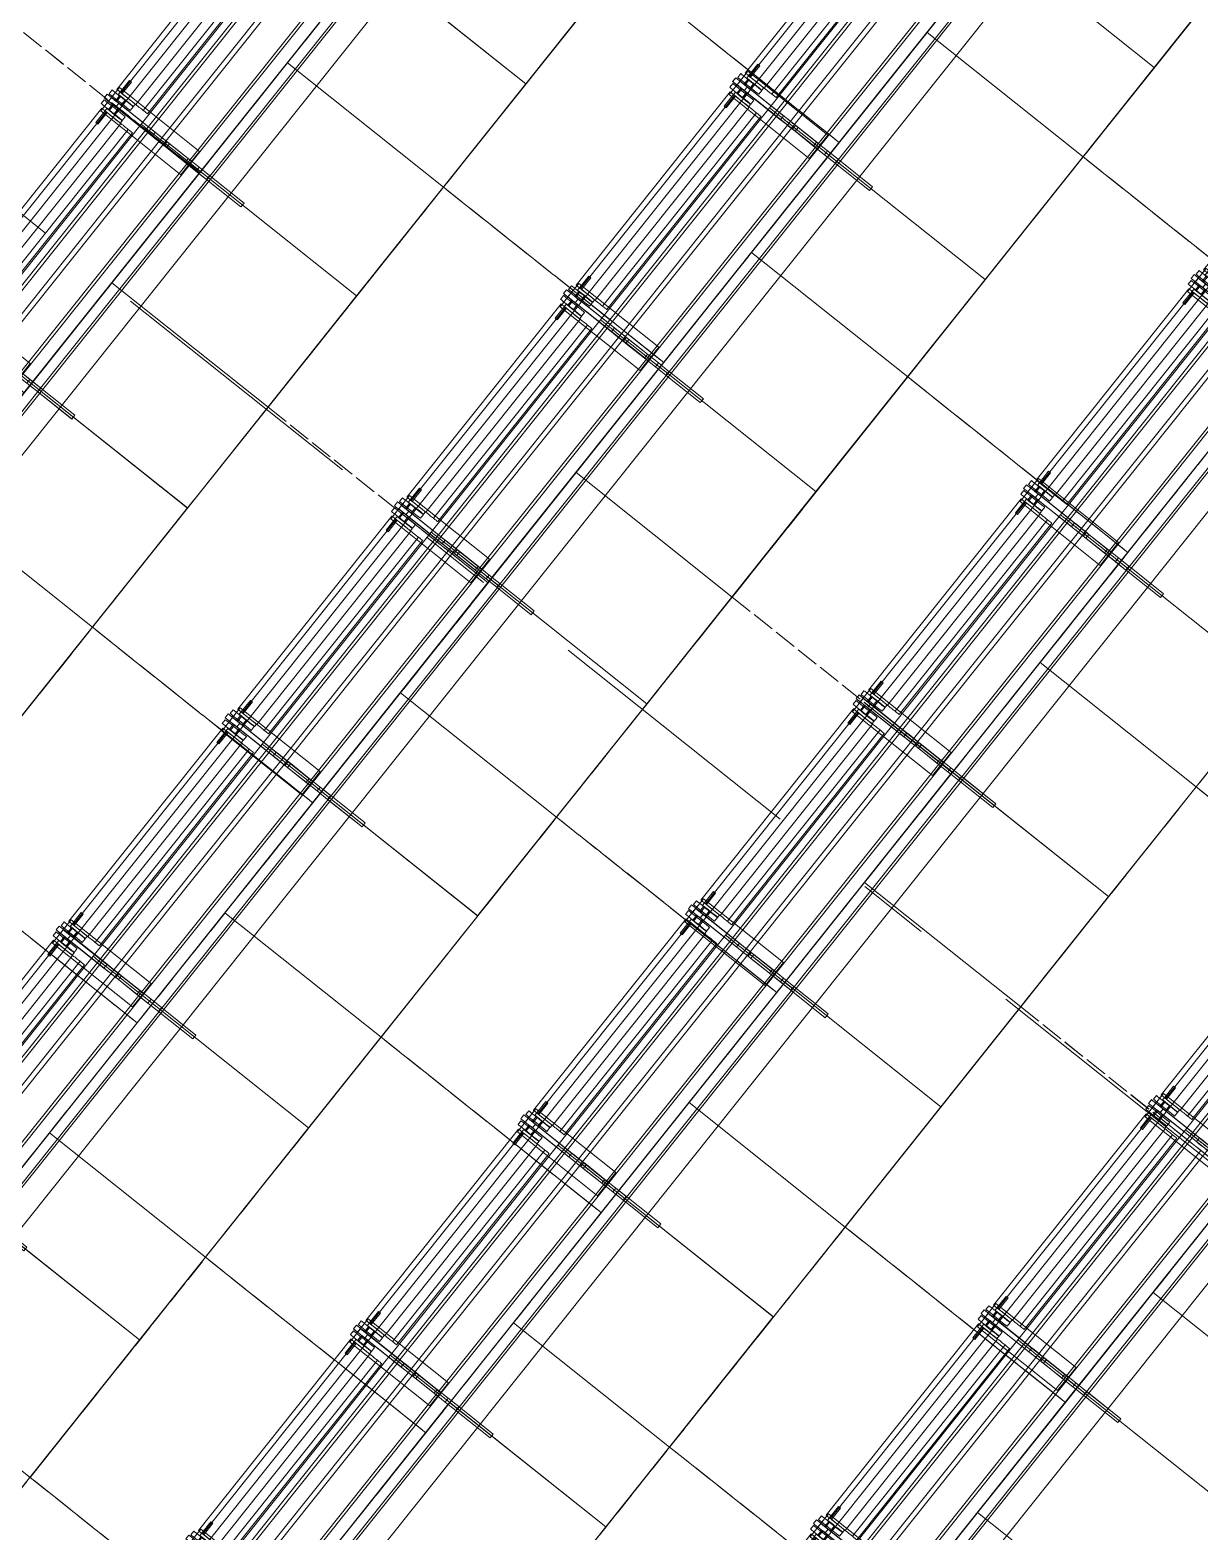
# Model space of a CAD drawing. Header units: millimetres. Extents: x -50172 to 90294, y -80883 to 25069.
# Drawn here: x -11511 to -9226, y -59074 to -56139 of the extents above; entities that cross this region are included whole.
import ezdxf
from ezdxf.enums import TextEntityAlignment as Align

# ---------------------------------------------------------------- set-up
doc = ezdxf.new("R2010")
doc.units = ezdxf.units.MM
doc.header["$MEASUREMENT"] = 0
doc.linetypes.add('Double Dashed', pattern=[1093.611073, 529.166651, -211.666656, 141.111112, -211.666656])
doc.linetypes.add('Hidden Line', pattern=[55, 45, -10])
for name, color, linetype in [('A-25-M_Wall_Ext', 7, 'Continuous'), ('New_A-05-M_Gross_Int_Plant', 7, 'Continuous'), ('New_A-15-MG_Structural_Grid_Phase_2', 7, 'Continuous'), ('New_A-20-M_Floor_Slab', 7, 'Continuous'), ('New_A-35-M_FFE_Fixed', 7, 'Continuous')]:
    doc.layers.add(name, color=color, linetype=linetype)
for name, color, linetype, lineweight in [('A-25-M_Wall_Ext_Pen_No__1', 7, 'Continuous', 13), ('New_A-20-M_Floor_Slab_Pen_No__89', 8, 'Continuous', 20), ('New_A-35-M_FFE_Fixed_Pen_No__1', 7, 'Continuous', 13), ('New_A-35-M_FFE_Fixed_Pen_No__101', 252, 'Continuous', 15), ('New_A-95-P_Drawing_Pen_No__1', 7, 'Continuous', 13), ('New_ArchiCAD Zone Stamps_Pen_No__6', 7, 'Continuous', 35)]:
    doc.layers.add(name, color=color, linetype=linetype, lineweight=lineweight)
for name, color, linetype, lineweight, true_color in [('A-25-M_Wall_Ext_Pen_No__107', 7, 'Continuous', 15, 0xa6a6a6), ('New_A-05-M_Gross_Int_Plant_Pen_No__74', 7, 'Continuous', 20, 0x606060), ('New_A-15-MG_Structural_Grid_Phase_2_Pen_No__222', 7, 'Continuous', 13, 0x65af33)]:
    doc.layers.add(name, color=color, linetype=linetype, lineweight=lineweight, true_color=true_color)
doc.styles.add('GENERATED_STYLE_1', font='')
doc.styles.add('GENERATED_STYLE_3', font='')
doc.styles.add('GENERATED_STYLE_4', font='')
doc.styles.get('GENERATED_STYLE_1').set_extended_font_data('Arial', bold=True)
doc.styles.get('GENERATED_STYLE_3').set_extended_font_data('Arial')
doc.styles.get('GENERATED_STYLE_4').set_extended_font_data('Swis721 BT')
pattern_1 = [(60, (0, 0), (-43.30127, 25), []), (120, (0, 0), (43.30127, 25), [])]

# ---------------------------------------------------------------- blocks, each defined once
blk = doc.blocks.new('Slab_28_1', base_point=(-14626.4, -59273.1))
at = {"layer": 'New_A-20-M_Floor_Slab_Pen_No__89', "linetype": 'Continuous', "flags": 128}
blk.add_lwpolyline([(-14626.4, -59273.1), (-9373.2, -52682.9), (-8435.3, -53091.9), (-14018.7, -60096.2)], close=True, dxfattribs=at)
blk = doc.blocks.new('Slab_29_1', base_point=(-14048.4, -60056))
at = {"layer": 'New_A-20-M_Floor_Slab_Pen_No__89', "linetype": 'Continuous', "flags": 128}
blk.add_lwpolyline([(-14048.4, -60056), (-8481.1, -53071.9), (-7543.2, -53480.9), (-13440.7, -60879.1)], close=True, dxfattribs=at)
blk = doc.blocks.new('Slab_30_1', base_point=(-13470.4, -60838.9))
at = {"layer": 'New_A-20-M_Floor_Slab_Pen_No__89', "linetype": 'Continuous', "flags": 128}
blk.add_lwpolyline([(-13470.4, -60838.9), (-7589.1, -53460.9), (-6651.2, -53869.8), (-12862.6, -61662)], close=True, dxfattribs=at)
blk = doc.blocks.new('Slab_31_1', base_point=(-12892.3, -61621.8))
at = {"layer": 'New_A-20-M_Floor_Slab_Pen_No__89', "linetype": 'Continuous', "flags": 128}
blk.add_lwpolyline([(-12892.3, -61621.8), (-6697, -53849.9), (-5759.2, -54258.8), (-12284.6, -62444.9)], close=True, dxfattribs=at)
blk = doc.blocks.new('Slab_32_1', base_point=(-12314.3, -62404.7))
at = {"layer": 'New_A-20-M_Floor_Slab_Pen_No__89', "linetype": 'Continuous', "flags": 128}
blk.add_lwpolyline([(-12314.3, -62404.7), (-5805, -54238.8), (-4867.1, -54647.8), (-11706.5, -63227.8)], close=True, dxfattribs=at)
blk = doc.blocks.new('VENTS__5_1', base_point=(-30958.5, -71277.4))
at = {"layer": 'New_A-05-M_Gross_Int_Plant_Pen_No__74', "linetype": 'Continuous'}
blk.add_arc((-26782.7, -43787.3), 28124.1, 246.43121, 336.44961, dxfattribs=at)
at = {"layer": 'New_ArchiCAD Zone Stamps_Pen_No__6'}
for tag, height, style, p in [('ROOM_NAME', 250, 'GENERATED_STYLE_1', (-31302.6, -70145.2)), ('zoneNameLine2', 250, 'GENERATED_STYLE_1', (-31491, -70577.3)), ('measuredAreaCode', 200, 'GENERATED_STYLE_3', (-31679.5, -70998)), ('DUMMY_649', 200, 'GENERATED_STYLE_3', (-31372.1, -71132.1)), ('DUMMY_650', 200, 'GENERATED_STYLE_3', (-30882.7, -71345.4)), ('DUMMY_651', 133.3, 'GENERATED_STYLE_3', (-30603.4, -71452))]:
    blk.add_attdef(tag, text='', height=height, rotation=336.4404, dxfattribs=dict(at, style=style)).set_placement(p, align=Align.TOP_LEFT)
blk = doc.blocks.new('Wall_351_1', base_point=(-38294.6, -69816.9))
at = {"layer": 'A-25-M_Wall_Ext_Pen_No__107', "linetype": 'Continuous', "lineweight": 0, "true_color": 0x535353}
for points in [[(-38161.1, -69523.8, 0.417286), (-920.9, -54882.6), (-922.8, -54881.8, -0.417285), (-38160.3, -69522)], [(-38224.1, -69662.2, 0.417299), (-781.4, -54943), (-783.3, -54942.2, -0.417299), (-38223.3, -69660.3)]]:
    blk.add_hatch(color=251, dxfattribs=at).paths.add_polyline_path(points)
at = {"layer": 'A-25-M_Wall_Ext_Pen_No__107', "linetype": 'Continuous'}
h = blk.add_hatch(dxfattribs=at)
h.set_pattern_fill('Plaster_0001', color=256, style=0, pattern_type=2)
h.set_pattern_definition([(201.458, (0, 0), (-63.3617, 161.19955), [0, -100]), (201.458, (-14.85, -98.89), (-63.3617, 161.19955), [0, -100])])
h.paths.add_polyline_path([(-38160.3, -69522, 0.417285), (-922.8, -54881.8), (-936.5, -54875.8, -0.417284), (-38154.1, -69508.4)])
h = blk.add_hatch(dxfattribs=at)
h.set_pattern_fill('Batt_Insulation_0001', color=256, style=0, pattern_type=2)
h.set_pattern_definition(pattern_1)
h.paths.add_polyline_path([(-38273, -69769.5, 0.41731), (-673.1, -54989.8), (-764.9, -54950.1, -0.417301), (-38231.6, -69678.5)])
h = blk.add_hatch(dxfattribs=at)
h.set_pattern_fill('Plywood_0001', color=256, style=0, pattern_type=2)
h.set_pattern_definition([(0, (0, 0), (0, 200), [])])
h.paths.add_polyline_path([(-38231.6, -69678.5, 0.417301), (-764.9, -54950.1), (-781.4, -54943, -0.417299), (-38224.1, -69662.2)])
h = blk.add_hatch(dxfattribs=at)
h.set_pattern_fill('Batt_Insulation_0001', color=256, style=0, pattern_type=2)
h.set_pattern_definition(pattern_1)
h.paths.add_polyline_path([(-38283.4, -69792.3, 0.417312), (-650.2, -54999.7), (-673.1, -54989.8, -0.41731), (-38273, -69769.5)])
blk.add_hatch(color=256, dxfattribs=at).paths.add_polyline_path([(-38294.6, -69816.9, 0.417314), (-625.4, -55010.5), (-650.2, -54999.7, -0.417312), (-38283.4, -69792.3)])
at = {"layer": 'A-25-M_Wall_Ext_Pen_No__1', "linetype": 'Continuous'}
for radius, start, end in [(28145.8, 246.16252, 336.76277), (28130.8, 246.16287, 336.76285), (28147.8, 246.16247, 336.76276), (28317.8, 246.15854, 336.76179), (28299.8, 246.15895, 336.76189), (28297.8, 246.159, 336.7619), (28417.8, 246.15624, 336.76122), (28469.8, 246.15506, 336.76093), (28442.8, 246.15567, 336.76108)]:
    blk.add_arc((-26785.3, -43777.2), radius, start, end, dxfattribs=at)
blk = doc.blocks.new('Standard grid marker_14')
at = {"layer": 'New_A-15-MG_Structural_Grid_Phase_2_Pen_No__222', "linetype": 'Double Dashed'}
blk.add_line((2591.1, 0), (19467, 0), dxfattribs=at)
at = {"layer": 'New_A-15-MG_Structural_Grid_Phase_2_Pen_No__222', "style": 'GENERATED_STYLE_4'}
for tag, p in [('AC_MarkerText_1_0', (-500, 43.9)), ('AC_MarkerText_1_1', (22558.2, 43.9))]:
    blk.add_attdef(tag, text='', height=350, rotation=195.0277, dxfattribs=at).set_placement(p, align=Align.MIDDLE_CENTER)
blk = doc.blocks.new('Standard grid marker_26')
at = {"layer": 'New_A-15-MG_Structural_Grid_Phase_2_Pen_No__222', "linetype": 'Double Dashed'}
blk.add_arc((0, 0), 27977.6, 0, 90.63597, dxfattribs=at)
at = {"layer": 'New_A-15-MG_Structural_Grid_Phase_2_Pen_No__222', "style": 'GENERATED_STYLE_4'}
blk.add_attdef('AC_MarkerText_1', text='', height=350, rotation=90.3066, dxfattribs=at).set_placement((-1326.2, 28008), align=Align.MIDDLE_CENTER)
blk = doc.blocks.new('Montpelier with surface')
at = {"layer": 'New_A-35-M_FFE_Fixed_Pen_No__1', "linetype": 'Continuous'}
for p, q in [((0, 534.8), (0, 4.8)), ((390, 534.8), (0, 534.8)), ((285, 539.6), (370, 539.6)), ((285, 530), (285, 539.6)), ((285, 530), (370, 530)), ((370, 539.6), (371, 539.6)), ((370, 530), (370, 539.6)), ((370, 4.8), (370, 534.8)), ((370, 534.8), (414.6, 534.8)), ((370, 530), (371, 530)), ((371, 539.6), (397.3, 539.6)), ((371, 530), (371, 539.6)), ((371, 530), (397.3, 530)), ((390, 4.8), (390, 534.8)), ((397.3, 530), (397.3, 539.6)), ((397.3, 539.6), (424.7, 539.6)), ((397.3, 530), (424.7, 530)), ((414.6, 534.8), (415.5, 534.8)), ((414.6, 4.8), (414.6, 534.8)), ((415.5, 534.8), (416.5, 534.8)), ((416, 539.1), (616, 539.1)), ((416, 539.1), (416, 505.4)), ((416.5, 534.8), (417.4, 534.8)), ((417.4, 534.8), (418.3, 534.8)), ((418.3, 534.8), (419, 534.8)), ((419, 534.8), (419.6, 534.8)), ((419.6, 534.8), (420, 534.8)), ((420, 534.8), (420.2, 534.8)), ((420.2, 4.8), (420.2, 534.8)), ((420.2, 534.8), (480, 534.8)), ((424.7, 530), (424.7, 539.6)), ((424.7, 539.6), (470.9, 539.6)), ((424.7, 530), (470.9, 530)), ((470.9, 539.6), (477.4, 539.6)), ((470.9, 530), (470.9, 539.6)), ((470.9, 530), (477.4, 530)), ((477.4, 539.6), (478.6, 539.6)), ((477.4, 530), (477.4, 539.6)), ((477.4, 530), (478.6, 530)), ((478.6, 539.6), (480.7, 539.6)), ((478.6, 530), (480.7, 530)), ((480, 534.8), (482.5, 534.8)), ((480, 4.8), (480, 534.8)), ((480.7, 539.6), (483.7, 539.6)), ((480.7, 530), (483.7, 530)), ((482.5, 534.8), (485.7, 534.8)), ((483.7, 539.6), (487.4, 539.6)), ((483.7, 530), (487.4, 530)), ((485.7, 534.8), (489.5, 534.8)), ((487.4, 539.6), (491.7, 539.6)), ((487.4, 530), (491.7, 530)), ((489.5, 534.8), (493.9, 534.8)), ((491.7, 539.6), (496.6, 539.6)), ((491.7, 530), (496.6, 530)), ((493.9, 534.8), (499, 534.8)), ((496.6, 539.6), (501.7, 539.6)), ((496.6, 530), (501.7, 530)), ((499, 534.8), (504.7, 534.8)), ((501.7, 539.6), (507.1, 539.6)), ((501.7, 530), (507.1, 530)), ((504.7, 534.8), (511, 534.8)), ((507.1, 539.6), (597.9, 539.6)), ((507.1, 530), (507.1, 539.6)), ((507.1, 530), (597.9, 530)), ((511, 534.8), (517.9, 534.8)), ((517.9, 534.8), (525.2, 534.8)), ((517.9, 4.8), (517.9, 534.8)), ((525.2, 534.8), (530.9, 534.8)), ((530.9, 534.8), (535, 534.8)), ((535, 534.8), (537.4, 534.8)), ((537.4, 534.8), (538.2, 534.8)), ((538.2, 4.8), (538.2, 534.8)), ((589.7, 530.3), (590.2, 530.3)), ((589.7, 530.3), (589.7, 517.7)), ((590.2, 530.3), (591.7, 530.3)), ((591.7, 530.3), (594, 530.3)), ((592.1, 530.3), (592.7, 530.3)), ((592.1, 530.3), (592.1, 517.7)), ((592.7, 530.3), (594.2, 530.3)), ((594, 530.3), (596.7, 530.3)), ((594.2, 530.3), (596.5, 530.3)), ((596.5, 530.3), (599.1, 530.3)), ((596.7, 530.3), (599.4, 530.3)), ((597.9, 539.6), (608.1, 539.6)), ((597.9, 530), (597.9, 539.6)), ((597.9, 530), (608.1, 530)), ((599.1, 530.3), (601.8, 530.3)), ((599.4, 530.3), (601.6, 530.3)), ((601.6, 530.3), (603.2, 530.3)), ((601.8, 530.3), (604.1, 530.3)), ((603.2, 530.3), (603.7, 530.3)), ((603.7, 530.3), (603.7, 517.7)), ((604.1, 530.3), (605.6, 530.3)), ((605.6, 530.3), (606.1, 530.3)), ((606.1, 530.3), (606.1, 517.7)), ((608.1, 539.6), (617, 539.6)), ((608.1, 530), (617, 530)), ((616, 539.1), (616, 505.4)), ((617, 539.6), (623.5, 539.6)), ((617, 530), (623.5, 530)), ((623.5, 539.6), (626.7, 539.6)), ((623.5, 530), (626.7, 530)), ((626.7, 530), (626.7, 539.6)), ((416, 505.4), (616, 505.4)), ((541.1, 28.4), (541.1, 511.2)), ((541.1, 511.2), (541.7, 511.2)), ((541.7, 511.2), (543.1, 511.2)), ((543.1, 511.2), (545.3, 511.2)), ((545.3, 511.2), (548.1, 511.2)), ((548.1, 511.2), (551.8, 511.2)), ((551.8, 511.2), (552.7, 511.2)), ((551.8, 28.4), (551.8, 511.2)), ((552.7, 511.2), (554.3, 511.2)), ((554.3, 511.2), (556.3, 511.2)), ((556.3, 511.2), (558.8, 511.2)), ((558.8, 511.2), (561.5, 511.2)), ((561.5, 511.2), (564.4, 511.2)), ((564.4, 511.2), (567.4, 511.2)), ((567.4, 511.2), (570.4, 511.2)), ((570.4, 511.2), (607, 511.2)), ((570.4, 28.4), (570.4, 511.2)), ((571.6, 527.1), (573.6, 527.1)), ((571.6, 527.1), (571.6, 517.7)), ((571.6, 517.7), (573.6, 517.7)), ((571.6, 517), (572.4, 517)), ((571.6, 517), (571.6, 511.2)), ((571.6, 511.2), (572.4, 511.2)), ((572.4, 517), (574.9, 517)), ((572.4, 511.2), (574.9, 511.2)), ((573.6, 527.1), (579.3, 527.1)), ((573.6, 517.7), (579.3, 517.7)), ((574.9, 517), (578.9, 517)), ((574.9, 511.2), (578.9, 511.2)), ((578.9, 517), (584, 517)), ((578.9, 511.2), (584, 511.2)), ((579.3, 527.1), (587.8, 527.1)), ((579.3, 517.7), (587.8, 517.7)), ((584, 517), (590.1, 517)), ((584, 511.2), (590.1, 511.2)), ((587.8, 527.1), (597.9, 527.1)), ((587.8, 517.7), (597.9, 517.7)), ((589.7, 517.7), (590.2, 517.7)), ((590.1, 517), (596.6, 517)), ((590.1, 511.2), (596.6, 511.2)), ((590.2, 517.7), (591.7, 517.7)), ((591.7, 517.7), (594, 517.7)), ((592.1, 517.7), (592.7, 517.7)), ((592.7, 517.7), (594.2, 517.7)), ((594, 517.7), (596.7, 517.7)), ((594.2, 517.7), (596.5, 517.7)), ((596.5, 517.7), (599.1, 517.7)), ((596.6, 517), (603.3, 517)), ((596.6, 511.2), (603.3, 511.2)), ((596.7, 517.7), (599.4, 517.7)), ((597.9, 527.1), (608, 527.1)), ((597.9, 517.7), (608, 517.7)), ((599.1, 517.7), (601.8, 517.7)), ((599.4, 517.7), (601.6, 517.7)), ((601.6, 517.7), (603.2, 517.7)), ((601.8, 517.7), (604.1, 517.7)), ((603.2, 517.7), (603.7, 517.7)), ((603.3, 517), (609.5, 517)), ((603.3, 511.2), (609.5, 511.2)), ((604.1, 517.7), (605.6, 517.7)), ((604.5, 511.2), (604.5, 482.3)), ((604.5, 511.2), (609.5, 511.2)), ((605.6, 517.7), (606.1, 517.7)), ((607, 511.2), (609.5, 511.2)), ((607, 28.4), (607, 511.2)), ((608, 527.1), (616.5, 527.1)), ((608, 517.7), (616.5, 517.7)), ((609.5, 517), (609.5, 511.2)), ((609.5, 511.2), (611.9, 511.2)), ((609.5, 511.2), (609.5, 482.3)), ((611.9, 511.2), (613.9, 511.2)), ((613.9, 511.2), (615.5, 511.2)), ((615.5, 511.2), (616.8, 511.2)), ((616.5, 527.1), (622.2, 527.1)), ((616.5, 517.7), (622.2, 517.7)), ((616.8, 511.2), (617.6, 511.2)), ((617.6, 511.2), (617.9, 511.2)), ((617.9, 28.4), (617.9, 511.2)), ((622.2, 527.1), (624.2, 527.1)), ((622.2, 517.7), (624.2, 517.7)), ((624.2, 527.1), (624.2, 517.7)), ((604.5, 482.3), (609.5, 482.3)), ((416, 0), (416, 33.7)), ((416, 33.7), (616, 33.7)), ((604.5, 28.4), (604.5, 57.3)), ((604.5, 57.3), (609.5, 57.3)), ((609.5, 28.4), (609.5, 57.3)), ((616, 0), (616, 33.7)), ((0, 4.8), (390, 4.8)), ((285, 9.6), (370, 9.6)), ((285, 0), (285, 9.6)), ((370, 9.6), (371, 9.6)), ((370, 0), (370, 9.6)), ((370, 4.8), (414.6, 4.8)), ((371, 9.6), (397.3, 9.6)), ((371, 0), (371, 9.6)), ((397.3, 9.6), (424.7, 9.6)), ((397.3, 0), (397.3, 9.6)), ((414.6, 4.8), (415.5, 4.8)), ((415.5, 4.8), (416.5, 4.8)), ((416.5, 4.8), (417.4, 4.8)), ((417.4, 4.8), (418.3, 4.8)), ((418.3, 4.8), (419, 4.8)), ((419, 4.8), (419.6, 4.8)), ((419.6, 4.8), (420, 4.8)), ((420, 4.8), (420.2, 4.8)), ((420.2, 4.8), (480, 4.8)), ((424.7, 9.6), (470.9, 9.6)), ((424.7, 0), (424.7, 9.6)), ((470.9, 9.6), (477.4, 9.6)), ((470.9, 0), (470.9, 9.6)), ((477.4, 9.6), (478.6, 9.6)), ((477.4, 0), (477.4, 9.6)), ((478.6, 9.6), (480.7, 9.6)), ((480, 4.8), (482.5, 4.8)), ((480.7, 9.6), (483.7, 9.6)), ((482.5, 4.8), (485.7, 4.8)), ((483.7, 9.6), (487.4, 9.6)), ((485.7, 4.8), (489.5, 4.8)), ((487.4, 9.6), (491.7, 9.6)), ((489.5, 4.8), (493.9, 4.8)), ((491.7, 9.6), (496.6, 9.6)), ((493.9, 4.8), (499, 4.8)), ((496.6, 9.6), (501.7, 9.6)), ((499, 4.8), (504.7, 4.8)), ((501.7, 9.6), (507.1, 9.6)), ((504.7, 4.8), (511, 4.8)), ((507.1, 9.6), (597.9, 9.6)), ((507.1, 0), (507.1, 9.6)), ((511, 4.8), (517.9, 4.8)), ((517.9, 4.8), (525.2, 4.8)), ((525.2, 4.8), (530.9, 4.8)), ((530.9, 4.8), (535, 4.8)), ((535, 4.8), (537.4, 4.8)), ((537.4, 4.8), (538.2, 4.8)), ((541.1, 28.4), (541.7, 28.4)), ((541.7, 28.4), (543.1, 28.4)), ((543.1, 28.4), (545.3, 28.4)), ((545.3, 28.4), (548.1, 28.4)), ((548.1, 28.4), (551.8, 28.4)), ((551.8, 28.4), (552.7, 28.4)), ((552.7, 28.4), (554.3, 28.4)), ((554.3, 28.4), (556.3, 28.4)), ((556.3, 28.4), (558.8, 28.4)), ((558.8, 28.4), (561.5, 28.4)), ((561.5, 28.4), (564.4, 28.4)), ((564.4, 28.4), (567.4, 28.4)), ((567.4, 28.4), (570.4, 28.4)), ((570.4, 28.4), (607, 28.4)), ((571.6, 22.6), (571.6, 28.4)), ((571.6, 28.4), (572.4, 28.4)), ((571.6, 22.6), (572.4, 22.6)), ((571.6, 21.9), (573.6, 21.9)), ((571.6, 12.5), (571.6, 21.9)), ((571.6, 12.5), (573.6, 12.5)), ((572.4, 28.4), (574.9, 28.4)), ((572.4, 22.6), (574.9, 22.6)), ((573.6, 21.9), (579.3, 21.9)), ((573.6, 12.5), (579.3, 12.5)), ((574.9, 28.4), (578.9, 28.4)), ((574.9, 22.6), (578.9, 22.6)), ((578.9, 28.4), (584, 28.4)), ((578.9, 22.6), (584, 22.6)), ((579.3, 21.9), (587.8, 21.9)), ((579.3, 12.5), (587.8, 12.5)), ((584, 28.4), (590.1, 28.4)), ((584, 22.6), (590.1, 22.6)), ((587.8, 21.9), (597.9, 21.9)), ((587.8, 12.5), (597.9, 12.5)), ((589.7, 9.3), (589.7, 21.9)), ((589.7, 21.9), (590.2, 21.9)), ((589.7, 9.3), (590.2, 9.3)), ((590.1, 28.4), (596.6, 28.4)), ((590.1, 22.6), (596.6, 22.6)), ((590.2, 21.9), (591.7, 21.9)), ((590.2, 9.3), (591.7, 9.3)), ((591.7, 21.9), (594, 21.9)), ((591.7, 9.3), (594, 9.3)), ((592.1, 9.3), (592.1, 21.9)), ((592.1, 21.9), (592.7, 21.9)), ((592.1, 9.3), (592.7, 9.3)), ((592.7, 21.9), (594.2, 21.9)), ((592.7, 9.3), (594.2, 9.3)), ((594, 21.9), (596.7, 21.9)), ((594, 9.3), (596.7, 9.3)), ((594.2, 21.9), (596.5, 21.9)), ((594.2, 9.3), (596.5, 9.3)), ((596.5, 21.9), (599.1, 21.9)), ((596.5, 9.3), (599.1, 9.3)), ((596.6, 28.4), (603.3, 28.4)), ((596.6, 22.6), (603.3, 22.6)), ((596.7, 21.9), (599.4, 21.9)), ((596.7, 9.3), (599.4, 9.3)), ((597.9, 21.9), (608, 21.9)), ((597.9, 12.5), (608, 12.5)), ((597.9, 9.6), (608.1, 9.6)), ((597.9, 0), (597.9, 9.6)), ((599.1, 21.9), (601.8, 21.9)), ((599.1, 9.3), (601.8, 9.3)), ((599.4, 21.9), (601.6, 21.9)), ((599.4, 9.3), (601.6, 9.3)), ((601.6, 21.9), (603.2, 21.9)), ((601.6, 9.3), (603.2, 9.3)), ((601.8, 21.9), (604.1, 21.9)), ((601.8, 9.3), (604.1, 9.3)), ((603.2, 21.9), (603.7, 21.9)), ((603.2, 9.3), (603.7, 9.3)), ((603.3, 28.4), (609.5, 28.4)), ((603.3, 22.6), (609.5, 22.6)), ((603.7, 9.3), (603.7, 21.9)), ((604.1, 21.9), (605.6, 21.9)), ((604.1, 9.3), (605.6, 9.3)), ((604.5, 28.4), (609.5, 28.4)), ((605.6, 21.9), (606.1, 21.9)), ((605.6, 9.3), (606.1, 9.3)), ((606.1, 9.3), (606.1, 21.9)), ((607, 28.4), (609.5, 28.4)), ((608, 21.9), (616.5, 21.9)), ((608, 12.5), (616.5, 12.5)), ((608.1, 9.6), (617, 9.6)), ((609.5, 22.6), (609.5, 28.4)), ((609.5, 28.4), (611.9, 28.4)), ((611.9, 28.4), (613.9, 28.4)), ((613.9, 28.4), (615.5, 28.4)), ((615.5, 28.4), (616.8, 28.4)), ((616.5, 21.9), (622.2, 21.9)), ((616.5, 12.5), (622.2, 12.5)), ((616.8, 28.4), (617.6, 28.4)), ((617, 9.6), (623.5, 9.6)), ((617.6, 28.4), (617.9, 28.4)), ((622.2, 21.9), (624.2, 21.9)), ((622.2, 12.5), (624.2, 12.5)), ((623.5, 9.6), (626.7, 9.6)), ((624.2, 12.5), (624.2, 21.9)), ((626.7, 0), (626.7, 9.6)), ((285, 0), (370, 0)), ((370, 0), (371, 0)), ((371, 0), (397.3, 0)), ((397.3, 0), (424.7, 0)), ((416, 0), (616, 0)), ((424.7, 0), (470.9, 0)), ((470.9, 0), (477.4, 0)), ((477.4, 0), (478.6, 0)), ((478.6, 0), (480.7, 0)), ((480.7, 0), (483.7, 0)), ((483.7, 0), (487.4, 0)), ((487.4, 0), (491.7, 0)), ((491.7, 0), (496.6, 0)), ((496.6, 0), (501.7, 0)), ((501.7, 0), (507.1, 0)), ((507.1, 0), (597.9, 0)), ((597.9, 0), (608.1, 0)), ((608.1, 0), (617, 0)), ((617, 0), (623.5, 0)), ((623.5, 0), (626.7, 0))]:
    blk.add_line(p, q, dxfattribs=at)
blk = doc.blocks.new('Montpelier with surface_2')
at = {"layer": 'New_A-35-M_FFE_Fixed_Pen_No__1', "linetype": 'Continuous'}
for p, q in [((0, 529.7), (0, 4.8)), ((390, 529.7), (0, 529.7)), ((285, 534.5), (370, 534.5)), ((285, 525), (285, 534.5)), ((370, 534.5), (371, 534.5)), ((370, 525), (370, 534.5)), ((370, 4.8), (370, 529.7)), ((370, 529.7), (414.6, 529.7)), ((371, 534.5), (397.3, 534.5)), ((371, 525), (371, 534.5)), ((390, 4.8), (390, 529.7)), ((397.3, 525), (397.3, 534.5)), ((397.3, 534.5), (424.7, 534.5)), ((414.6, 529.7), (415.5, 529.7)), ((414.6, 4.8), (414.6, 529.7)), ((415.5, 529.7), (416.5, 529.7)), ((416, 534), (616, 534)), ((416, 534), (416, 500.6)), ((416.5, 529.7), (417.4, 529.7)), ((417.4, 529.7), (418.3, 529.7)), ((418.3, 529.7), (419, 529.7)), ((419, 529.7), (419.6, 529.7)), ((419.6, 529.7), (420, 529.7)), ((420, 529.7), (420.2, 529.7)), ((420.2, 4.8), (420.2, 529.7)), ((420.2, 529.7), (480, 529.7)), ((424.7, 525), (424.7, 534.5)), ((424.7, 534.5), (470.9, 534.5)), ((470.9, 534.5), (477.4, 534.5)), ((470.9, 525), (470.9, 534.5)), ((477.4, 534.5), (478.6, 534.5)), ((477.4, 525), (477.4, 534.5)), ((478.6, 534.5), (480.7, 534.5)), ((480, 529.7), (482.5, 529.7)), ((480, 4.8), (480, 529.7)), ((480.7, 534.5), (483.7, 534.5)), ((482.5, 529.7), (485.7, 529.7)), ((483.7, 534.5), (487.4, 534.5)), ((485.7, 529.7), (489.5, 529.7)), ((487.4, 534.5), (491.7, 534.5)), ((489.5, 529.7), (493.9, 529.7)), ((491.7, 534.5), (496.6, 534.5)), ((493.9, 529.7), (499, 529.7)), ((496.6, 534.5), (501.7, 534.5)), ((499, 529.7), (504.7, 529.7)), ((501.7, 534.5), (507.1, 534.5)), ((504.7, 529.7), (511, 529.7)), ((507.1, 534.5), (597.9, 534.5)), ((507.1, 525), (507.1, 534.5)), ((511, 529.7), (517.9, 529.7)), ((517.9, 529.7), (525.2, 529.7)), ((517.9, 4.8), (517.9, 529.7)), ((525.2, 529.7), (530.9, 529.7)), ((530.9, 529.7), (535, 529.7)), ((535, 529.7), (537.4, 529.7)), ((537.4, 529.7), (538.2, 529.7)), ((538.2, 4.8), (538.2, 529.7)), ((597.9, 534.5), (608.1, 534.5)), ((597.9, 525), (597.9, 534.5)), ((608.1, 534.5), (617, 534.5)), ((616, 534), (616, 500.6)), ((617, 534.5), (623.5, 534.5)), ((623.5, 534.5), (626.7, 534.5)), ((626.7, 525), (626.7, 534.5)), ((285, 525), (370, 525)), ((370, 525), (371, 525)), ((371, 525), (397.3, 525)), ((397.3, 525), (424.7, 525)), ((416, 500.6), (616, 500.6)), ((424.7, 525), (470.9, 525)), ((470.9, 525), (477.4, 525)), ((477.4, 525), (478.6, 525)), ((478.6, 525), (480.7, 525)), ((480.7, 525), (483.7, 525)), ((483.7, 525), (487.4, 525)), ((487.4, 525), (491.7, 525)), ((491.7, 525), (496.6, 525)), ((496.6, 525), (501.7, 525)), ((501.7, 525), (507.1, 525)), ((507.1, 525), (597.9, 525)), ((541.1, 28.2), (541.1, 506.3)), ((541.1, 506.3), (541.7, 506.3)), ((541.7, 506.3), (543.1, 506.3)), ((543.1, 506.3), (545.3, 506.3)), ((545.3, 506.3), (548.1, 506.3)), ((548.1, 506.3), (551.8, 506.3)), ((551.8, 506.3), (552.7, 506.3)), ((551.8, 28.2), (551.8, 506.3)), ((552.7, 506.3), (554.3, 506.3)), ((554.3, 506.3), (556.3, 506.3)), ((556.3, 506.3), (558.8, 506.3)), ((558.8, 506.3), (561.5, 506.3)), ((561.5, 506.3), (564.4, 506.3)), ((564.4, 506.3), (567.4, 506.3)), ((567.4, 506.3), (570.4, 506.3)), ((570.4, 506.3), (607, 506.3)), ((570.4, 28.2), (570.4, 506.3)), ((571.6, 522.1), (573.6, 522.1)), ((571.6, 522.1), (571.6, 512.8)), ((571.6, 512.8), (573.6, 512.8)), ((571.6, 512.1), (572.4, 512.1)), ((571.6, 512.1), (571.6, 506.3)), ((571.6, 506.3), (572.4, 506.3)), ((572.4, 512.1), (574.9, 512.1)), ((572.4, 506.3), (574.9, 506.3)), ((573.6, 522.1), (579.3, 522.1)), ((573.6, 512.8), (579.3, 512.8)), ((574.9, 512.1), (578.9, 512.1)), ((574.9, 506.3), (578.9, 506.3)), ((578.9, 512.1), (584, 512.1)), ((578.9, 506.3), (584, 506.3)), ((579.3, 522.1), (587.8, 522.1)), ((579.3, 512.8), (587.8, 512.8)), ((584, 512.1), (590.1, 512.1)), ((584, 506.3), (590.1, 506.3)), ((587.8, 522.1), (597.9, 522.1)), ((587.8, 512.8), (597.9, 512.8)), ((589.7, 525.3), (590.2, 525.3)), ((589.7, 525.3), (589.7, 512.8)), ((589.7, 512.8), (590.2, 512.8)), ((590.1, 512.1), (596.6, 512.1)), ((590.1, 506.3), (596.6, 506.3)), ((590.2, 525.3), (591.7, 525.3)), ((590.2, 512.8), (591.7, 512.8)), ((591.7, 525.3), (594, 525.3)), ((591.7, 512.8), (594, 512.8)), ((592.1, 525.3), (592.7, 525.3)), ((592.1, 525.3), (592.1, 512.8)), ((592.1, 512.8), (592.7, 512.8)), ((592.7, 525.3), (594.2, 525.3)), ((592.7, 512.8), (594.2, 512.8)), ((594, 525.3), (596.7, 525.3)), ((594, 512.8), (596.7, 512.8)), ((594.2, 525.3), (596.5, 525.3)), ((594.2, 512.8), (596.5, 512.8)), ((596.5, 525.3), (599.1, 525.3)), ((596.5, 512.8), (599.1, 512.8)), ((596.6, 512.1), (603.3, 512.1)), ((596.6, 506.3), (603.3, 506.3)), ((596.7, 525.3), (599.4, 525.3)), ((596.7, 512.8), (599.4, 512.8)), ((597.9, 525), (608.1, 525)), ((597.9, 522.1), (608, 522.1)), ((597.9, 512.8), (608, 512.8)), ((599.1, 525.3), (601.8, 525.3)), ((599.1, 512.8), (601.8, 512.8)), ((599.4, 525.3), (601.6, 525.3)), ((599.4, 512.8), (601.6, 512.8)), ((601.6, 525.3), (603.2, 525.3)), ((601.6, 512.8), (603.2, 512.8)), ((601.8, 525.3), (604.1, 525.3)), ((601.8, 512.8), (604.1, 512.8)), ((603.2, 525.3), (603.7, 525.3)), ((603.2, 512.8), (603.7, 512.8)), ((603.3, 512.1), (609.5, 512.1)), ((603.3, 506.3), (609.5, 506.3)), ((603.7, 525.3), (603.7, 512.8)), ((604.1, 525.3), (605.6, 525.3)), ((604.1, 512.8), (605.6, 512.8)), ((604.5, 506.3), (604.5, 477.7)), ((604.5, 506.3), (609.5, 506.3)), ((605.6, 525.3), (606.1, 525.3)), ((605.6, 512.8), (606.1, 512.8)), ((606.1, 525.3), (606.1, 512.8)), ((607, 506.3), (609.5, 506.3)), ((607, 28.2), (607, 506.3)), ((608, 522.1), (616.5, 522.1)), ((608, 512.8), (616.5, 512.8)), ((608.1, 525), (617, 525)), ((609.5, 512.1), (609.5, 506.3)), ((609.5, 506.3), (611.9, 506.3)), ((609.5, 506.3), (609.5, 477.7)), ((611.9, 506.3), (613.9, 506.3)), ((613.9, 506.3), (615.5, 506.3)), ((615.5, 506.3), (616.8, 506.3)), ((616.5, 522.1), (622.2, 522.1)), ((616.5, 512.8), (622.2, 512.8)), ((616.8, 506.3), (617.6, 506.3)), ((617, 525), (623.5, 525)), ((617.6, 506.3), (617.9, 506.3)), ((617.9, 28.2), (617.9, 506.3)), ((622.2, 522.1), (624.2, 522.1)), ((622.2, 512.8), (624.2, 512.8)), ((623.5, 525), (626.7, 525)), ((624.2, 522.1), (624.2, 512.8)), ((604.5, 477.7), (609.5, 477.7)), ((416, 0), (416, 33.4)), ((416, 33.4), (616, 33.4)), ((604.5, 28.2), (604.5, 56.8)), ((604.5, 56.8), (609.5, 56.8)), ((609.5, 28.2), (609.5, 56.8)), ((616, 0), (616, 33.4)), ((0, 4.8), (390, 4.8)), ((285, 9.5), (370, 9.5)), ((285, 0), (285, 9.5)), ((370, 9.5), (371, 9.5)), ((370, 0), (370, 9.5)), ((370, 4.8), (414.6, 4.8)), ((371, 9.5), (397.3, 9.5)), ((371, 0), (371, 9.5)), ((397.3, 9.5), (424.7, 9.5)), ((397.3, 0), (397.3, 9.5)), ((414.6, 4.8), (415.5, 4.8)), ((415.5, 4.8), (416.5, 4.8)), ((416.5, 4.8), (417.4, 4.8)), ((417.4, 4.8), (418.3, 4.8)), ((418.3, 4.8), (419, 4.8)), ((419, 4.8), (419.6, 4.8)), ((419.6, 4.8), (420, 4.8)), ((420, 4.8), (420.2, 4.8)), ((420.2, 4.8), (480, 4.8)), ((424.7, 9.5), (470.9, 9.5)), ((424.7, 0), (424.7, 9.5)), ((470.9, 9.5), (477.4, 9.5)), ((470.9, 0), (470.9, 9.5)), ((477.4, 9.5), (478.6, 9.5)), ((477.4, 0), (477.4, 9.5)), ((478.6, 9.5), (480.7, 9.5)), ((480, 4.8), (482.5, 4.8)), ((480.7, 9.5), (483.7, 9.5)), ((482.5, 4.8), (485.7, 4.8)), ((483.7, 9.5), (487.4, 9.5)), ((485.7, 4.8), (489.5, 4.8)), ((487.4, 9.5), (491.7, 9.5)), ((489.5, 4.8), (493.9, 4.8)), ((491.7, 9.5), (496.6, 9.5)), ((493.9, 4.8), (499, 4.8)), ((496.6, 9.5), (501.7, 9.5)), ((499, 4.8), (504.7, 4.8)), ((501.7, 9.5), (507.1, 9.5)), ((504.7, 4.8), (511, 4.8)), ((507.1, 9.5), (597.9, 9.5)), ((507.1, 0), (507.1, 9.5)), ((511, 4.8), (517.9, 4.8)), ((517.9, 4.8), (525.2, 4.8)), ((525.2, 4.8), (530.9, 4.8)), ((530.9, 4.8), (535, 4.8)), ((535, 4.8), (537.4, 4.8)), ((537.4, 4.8), (538.2, 4.8)), ((541.1, 28.2), (541.7, 28.2)), ((541.7, 28.2), (543.1, 28.2)), ((543.1, 28.2), (545.3, 28.2)), ((545.3, 28.2), (548.1, 28.2)), ((548.1, 28.2), (551.8, 28.2)), ((551.8, 28.2), (552.7, 28.2)), ((552.7, 28.2), (554.3, 28.2)), ((554.3, 28.2), (556.3, 28.2)), ((556.3, 28.2), (558.8, 28.2)), ((558.8, 28.2), (561.5, 28.2)), ((561.5, 28.2), (564.4, 28.2)), ((564.4, 28.2), (567.4, 28.2)), ((567.4, 28.2), (570.4, 28.2)), ((570.4, 28.2), (607, 28.2)), ((571.6, 22.4), (571.6, 28.2)), ((571.6, 28.2), (572.4, 28.2)), ((571.6, 22.4), (572.4, 22.4)), ((571.6, 21.7), (573.6, 21.7)), ((571.6, 12.4), (571.6, 21.7)), ((571.6, 12.4), (573.6, 12.4)), ((572.4, 28.2), (574.9, 28.2)), ((572.4, 22.4), (574.9, 22.4)), ((573.6, 21.7), (579.3, 21.7)), ((573.6, 12.4), (579.3, 12.4)), ((574.9, 28.2), (578.9, 28.2)), ((574.9, 22.4), (578.9, 22.4)), ((578.9, 28.2), (584, 28.2)), ((578.9, 22.4), (584, 22.4)), ((579.3, 21.7), (587.8, 21.7)), ((579.3, 12.4), (587.8, 12.4)), ((584, 28.2), (590.1, 28.2)), ((584, 22.4), (590.1, 22.4)), ((587.8, 21.7), (597.9, 21.7)), ((587.8, 12.4), (597.9, 12.4)), ((589.7, 9.2), (589.7, 21.7)), ((589.7, 21.7), (590.2, 21.7)), ((589.7, 9.2), (590.2, 9.2)), ((590.1, 28.2), (596.6, 28.2)), ((590.1, 22.4), (596.6, 22.4)), ((590.2, 21.7), (591.7, 21.7)), ((590.2, 9.2), (591.7, 9.2)), ((591.7, 21.7), (594, 21.7)), ((591.7, 9.2), (594, 9.2)), ((592.1, 9.2), (592.1, 21.7)), ((592.1, 21.7), (592.7, 21.7)), ((592.1, 9.2), (592.7, 9.2)), ((592.7, 21.7), (594.2, 21.7)), ((592.7, 9.2), (594.2, 9.2)), ((594, 21.7), (596.7, 21.7)), ((594, 9.2), (596.7, 9.2)), ((594.2, 21.7), (596.5, 21.7)), ((594.2, 9.2), (596.5, 9.2)), ((596.5, 21.7), (599.1, 21.7)), ((596.5, 9.2), (599.1, 9.2)), ((596.6, 28.2), (603.3, 28.2)), ((596.6, 22.4), (603.3, 22.4)), ((596.7, 21.7), (599.4, 21.7)), ((596.7, 9.2), (599.4, 9.2)), ((597.9, 21.7), (608, 21.7)), ((597.9, 12.4), (608, 12.4)), ((597.9, 9.5), (608.1, 9.5)), ((597.9, 0), (597.9, 9.5)), ((599.1, 21.7), (601.8, 21.7)), ((599.1, 9.2), (601.8, 9.2)), ((599.4, 21.7), (601.6, 21.7)), ((599.4, 9.2), (601.6, 9.2)), ((601.6, 21.7), (603.2, 21.7)), ((601.6, 9.2), (603.2, 9.2)), ((601.8, 21.7), (604.1, 21.7)), ((601.8, 9.2), (604.1, 9.2)), ((603.2, 21.7), (603.7, 21.7)), ((603.2, 9.2), (603.7, 9.2)), ((603.3, 28.2), (609.5, 28.2)), ((603.3, 22.4), (609.5, 22.4)), ((603.7, 9.2), (603.7, 21.7)), ((604.1, 21.7), (605.6, 21.7)), ((604.1, 9.2), (605.6, 9.2)), ((604.5, 28.2), (609.5, 28.2)), ((605.6, 21.7), (606.1, 21.7)), ((605.6, 9.2), (606.1, 9.2)), ((606.1, 9.2), (606.1, 21.7)), ((607, 28.2), (609.5, 28.2)), ((608, 21.7), (616.5, 21.7)), ((608, 12.4), (616.5, 12.4)), ((608.1, 9.5), (617, 9.5)), ((609.5, 22.4), (609.5, 28.2)), ((609.5, 28.2), (611.9, 28.2)), ((611.9, 28.2), (613.9, 28.2)), ((613.9, 28.2), (615.5, 28.2)), ((615.5, 28.2), (616.8, 28.2)), ((616.5, 21.7), (622.2, 21.7)), ((616.5, 12.4), (622.2, 12.4)), ((616.8, 28.2), (617.6, 28.2)), ((617, 9.5), (623.5, 9.5)), ((617.6, 28.2), (617.9, 28.2)), ((622.2, 21.7), (624.2, 21.7)), ((622.2, 12.4), (624.2, 12.4)), ((623.5, 9.5), (626.7, 9.5)), ((624.2, 12.4), (624.2, 21.7)), ((626.7, 0), (626.7, 9.5)), ((285, 0), (370, 0)), ((370, 0), (371, 0)), ((371, 0), (397.3, 0)), ((397.3, 0), (424.7, 0)), ((416, 0), (616, 0)), ((424.7, 0), (470.9, 0)), ((470.9, 0), (477.4, 0)), ((477.4, 0), (478.6, 0)), ((478.6, 0), (480.7, 0)), ((480.7, 0), (483.7, 0)), ((483.7, 0), (487.4, 0)), ((487.4, 0), (491.7, 0)), ((491.7, 0), (496.6, 0)), ((496.6, 0), (501.7, 0)), ((501.7, 0), (507.1, 0)), ((507.1, 0), (597.9, 0)), ((597.9, 0), (608.1, 0)), ((608.1, 0), (617, 0)), ((617, 0), (623.5, 0)), ((623.5, 0), (626.7, 0))]:
    blk.add_line(p, q, dxfattribs=at)

msp = doc.modelspace()

# ---------------------------------------------------------------- linework, layer by layer
at = {"layer": 'New_A-35-M_FFE_Fixed_Pen_No__1', "linetype": 'Continuous', "flags": 128}
for points in [[(-9415.9, -55714.1), (-9758.7, -56144.2), (-9453.8, -56387.3), (-9110.9, -55957.2)], [(-10665.2, -55773.3), (-11008, -56203.4), (-10703.1, -56446.5), (-10360.2, -56016.4)], [(-9692.4, -55845.4), (-9743.7, -55804.5), (-10086.5, -56234.6), (-10035.3, -56275.4)], [(-9587.3, -55929.2), (-9930.2, -56359.2), (-10086.5, -56234.6), (-9743.7, -55804.5)], [(-10941.7, -55904.5), (-10993, -55863.7), (-11335.8, -56293.8), (-11284.6, -56334.6)], [(-10836.6, -55988.3), (-11179.4, -56418.4), (-11335.8, -56293.8), (-10993, -55863.7)], [(-9587.3, -55929.2), (-9665.5, -55866.8), (-10008.3, -56296.9), (-9930.2, -56359.2)], [(-10836.6, -55988.3), (-10914.8, -55926), (-11257.6, -56356.1), (-11179.4, -56418.4)], [(-9758.7, -56144.2), (-10101.6, -56574.3), (-9796.6, -56817.4), (-9453.8, -56387.3)], [(-11008, -56203.4), (-11350.9, -56633.5), (-11045.9, -56876.6), (-10703.1, -56446.5)], [(-10035.3, -56275.4), (-10086.5, -56234.6), (-10429.4, -56664.7), (-10378.1, -56705.5)], [(-9930.2, -56359.2), (-10273, -56789.3), (-10429.4, -56664.7), (-10086.5, -56234.6)], [(-11627.4, -56764.7), (-11678.7, -56723.8), (-11335.8, -56293.8), (-11284.6, -56334.6)], [(-11522.3, -56848.5), (-11179.4, -56418.4), (-11335.8, -56293.8), (-11678.7, -56723.8)], [(-9930.2, -56359.2), (-10008.3, -56296.9), (-10351.2, -56727), (-10273, -56789.3)], [(-11522.3, -56848.5), (-11600.5, -56786.2), (-11257.6, -56356.1), (-11179.4, -56418.4)], [(-10101.6, -56574.3), (-10444.4, -57004.4), (-10139.4, -57247.5), (-9796.6, -56817.4)], [(-9128.8, -56646.3), (-9180.1, -56605.5), (-9522.9, -57035.5), (-9471.7, -57076.4)], [(-9023.7, -56730.1), (-9366.5, -57160.2), (-9522.9, -57035.5), (-9180.1, -56605.5)], [(-11693.7, -57063.5), (-11350.9, -56633.5), (-11045.9, -56876.6), (-11388.7, -57306.6)], [(-10378.1, -56705.5), (-10429.4, -56664.7), (-10772.2, -57094.7), (-10720.9, -57135.6)], [(-10273, -56789.3), (-10615.8, -57219.4), (-10772.2, -57094.7), (-10429.4, -56664.7)], [(-9023.7, -56730.1), (-9101.9, -56667.8), (-9444.7, -57097.9), (-9366.5, -57160.2)], [(-10273, -56789.3), (-10351.2, -56727), (-10694, -57157.1), (-10615.8, -57219.4)], [(-9195.1, -56945.2), (-9537.9, -57375.2), (-9233, -57618.3), (-8890.1, -57188.3)], [(-10787.2, -57434.4), (-10444.4, -57004.4), (-10139.4, -57247.5), (-10482.3, -57677.5)], [(-9471.7, -57076.4), (-9522.9, -57035.5), (-9865.7, -57465.6), (-9814.5, -57506.5)], [(-9366.5, -57160.2), (-9709.4, -57590.3), (-9865.7, -57465.6), (-9522.9, -57035.5)], [(-12036.5, -57493.6), (-11693.7, -57063.5), (-11388.7, -57306.6), (-11731.6, -57736.7)], [(-11063.8, -57565.7), (-11115, -57524.8), (-10772.2, -57094.7), (-10720.9, -57135.6)], [(-10958.6, -57649.5), (-10615.8, -57219.4), (-10772.2, -57094.7), (-11115, -57524.8)], [(-9366.5, -57160.2), (-9444.7, -57097.9), (-9787.6, -57528), (-9709.4, -57590.3)], [(-10958.6, -57649.5), (-11036.8, -57587.1), (-10694, -57157.1), (-10615.8, -57219.4)], [(-9537.9, -57375.2), (-9880.8, -57805.3), (-9575.8, -58048.4), (-9233, -57618.3)], [(-11130.1, -57864.5), (-10787.2, -57434.4), (-10482.3, -57677.5), (-10825.1, -58107.6)], [(-10157.3, -57936.6), (-10208.6, -57895.7), (-9865.7, -57465.6), (-9814.5, -57506.5)], [(-10052.2, -58020.4), (-9709.4, -57590.3), (-9865.7, -57465.6), (-10208.6, -57895.7)], [(-11406.6, -57995.8), (-11457.9, -57954.9), (-11115, -57524.8), (-11063.8, -57565.7)], [(-11301.5, -58079.6), (-10958.6, -57649.5), (-11115, -57524.8), (-11457.9, -57954.9)], [(-10052.2, -58020.4), (-10130.4, -57958), (-9787.6, -57528), (-9709.4, -57590.3)], [(-11301.5, -58079.6), (-11379.7, -58017.2), (-11036.8, -57587.1), (-10958.6, -57649.5)], [(-10223.6, -58235.4), (-9880.8, -57805.3), (-9575.8, -58048.4), (-9918.6, -58478.5)], [(-8908, -57877.4), (-8959.3, -57836.5), (-9302.1, -58266.6), (-9250.9, -58307.5)], [(-8802.9, -57961.2), (-9145.7, -58391.3), (-9302.1, -58266.6), (-8959.3, -57836.5)], [(-11472.9, -58294.6), (-11130.1, -57864.5), (-10825.1, -58107.6), (-11167.9, -58537.7)], [(-10500.1, -58366.6), (-10551.4, -58325.8), (-10208.6, -57895.7), (-10157.3, -57936.6)], [(-10395, -58450.4), (-10052.2, -58020.4), (-10208.6, -57895.7), (-10551.4, -58325.8)], [(-11749.4, -58425.8), (-11800.7, -58385), (-11457.9, -57954.9), (-11406.6, -57995.8)], [(-11644.3, -58509.6), (-11301.5, -58079.6), (-11457.9, -57954.9), (-11800.7, -58385)], [(-10395, -58450.4), (-10473.2, -58388.1), (-10130.4, -57958), (-10052.2, -58020.4)], [(-11644.3, -58509.6), (-11722.5, -58447.3), (-11379.7, -58017.2), (-11301.5, -58079.6)], [(-9317.1, -58606.3), (-8974.3, -58176.2), (-8669.3, -58419.3), (-9012.2, -58849.4)], [(-10566.4, -58665.5), (-10223.6, -58235.4), (-9918.6, -58478.5), (-10261.5, -58908.6)], [(-9593.7, -58737.5), (-9645, -58696.7), (-9302.1, -58266.6), (-9250.9, -58307.5)], [(-9488.6, -58821.3), (-9145.7, -58391.3), (-9302.1, -58266.6), (-9645, -58696.7)], [(-11815.7, -58724.7), (-11472.9, -58294.6), (-11167.9, -58537.7), (-11510.8, -58967.8)], [(-10843, -58796.7), (-10894.2, -58755.9), (-10551.4, -58325.8), (-10500.1, -58366.6)], [(-10737.8, -58880.5), (-10395, -58450.4), (-10551.4, -58325.8), (-10894.2, -58755.9)], [(-9488.6, -58821.3), (-9566.8, -58759), (-9223.9, -58328.9), (-9145.7, -58391.3)], [(-10737.8, -58880.5), (-10816, -58818.2), (-10473.2, -58388.1), (-10395, -58450.4)], [(-9660, -59036.4), (-9317.1, -58606.3), (-9012.2, -58849.4), (-9355, -59279.5)], [(-10909.3, -59095.6), (-10566.4, -58665.5), (-10261.5, -58908.6), (-10604.3, -59338.7)], [(-9936.5, -59167.6), (-9987.8, -59126.7), (-9645, -58696.7), (-9593.7, -58737.5)], [(-9831.4, -59251.4), (-9488.6, -58821.3), (-9645, -58696.7), (-9987.8, -59126.7)], [(-11185.8, -59226.8), (-11237.1, -59185.9), (-10894.2, -58755.9), (-10843, -58796.7)], [(-11080.7, -59310.6), (-10737.8, -58880.5), (-10894.2, -58755.9), (-11237.1, -59185.9)], [(-9831.4, -59251.4), (-9909.6, -59189.1), (-9566.8, -58759), (-9488.6, -58821.3)], [(-11080.7, -59310.6), (-11158.9, -59248.3), (-10816, -58818.2), (-10737.8, -58880.5)], [(-10002.8, -59466.4), (-9660, -59036.4), (-9355, -59279.5), (-9697.8, -59709.5)]]:
    msp.add_lwpolyline(points, close=True, dxfattribs=at)
at = {"layer": 'New_A-35-M_FFE_Fixed_Pen_No__101', "linetype": 'Hidden Line', "flags": 128}
for points in [[(-9587.3, -55929.2), (-10017.4, -55586.3), (-10360.2, -56016.4), (-9930.2, -56359.2)], [(-10836.6, -55988.3), (-11266.7, -55645.5), (-11609.5, -56075.6), (-11179.4, -56418.4)], [(-8680.9, -56300), (-9110.9, -55957.2), (-9453.8, -56387.3), (-9023.7, -56730.1)], [(-9930.2, -56359.2), (-10360.2, -56016.4), (-10703.1, -56446.5), (-10273, -56789.3)], [(-11522.3, -56848.5), (-11952.3, -56505.7), (-11609.5, -56075.6), (-11179.4, -56418.4)], [(-9023.7, -56730.1), (-9453.8, -56387.3), (-9796.6, -56817.4), (-9366.5, -57160.2)], [(-10273, -56789.3), (-10703.1, -56446.5), (-11045.9, -56876.6), (-10615.8, -57219.4)], [(-9366.5, -57160.2), (-9796.6, -56817.4), (-10139.4, -57247.5), (-9709.4, -57590.3)], [(-10958.6, -57649.5), (-11388.7, -57306.6), (-11045.9, -56876.6), (-10615.8, -57219.4)], [(-8460.1, -57531.1), (-8890.1, -57188.3), (-9233, -57618.3), (-8802.9, -57961.2)], [(-10052.2, -58020.4), (-10482.3, -57677.5), (-10139.4, -57247.5), (-9709.4, -57590.3)], [(-11301.5, -58079.6), (-11731.6, -57736.7), (-11388.7, -57306.6), (-10958.6, -57649.5)], [(-8802.9, -57961.2), (-9233, -57618.3), (-9575.8, -58048.4), (-9145.7, -58391.3)], [(-10395, -58450.4), (-10825.1, -58107.6), (-10482.3, -57677.5), (-10052.2, -58020.4)], [(-11644.3, -58509.6), (-12074.4, -58166.8), (-11731.6, -57736.7), (-11301.5, -58079.6)], [(-9488.6, -58821.3), (-9918.6, -58478.5), (-9575.8, -58048.4), (-9145.7, -58391.3)], [(-10737.8, -58880.5), (-11167.9, -58537.7), (-10825.1, -58107.6), (-10395, -58450.4)], [(-9831.4, -59251.4), (-10261.5, -58908.6), (-9918.6, -58478.5), (-9488.6, -58821.3)], [(-11080.7, -59310.6), (-11510.8, -58967.8), (-11167.9, -58537.7), (-10737.8, -58880.5)], [(-10174.2, -59681.5), (-10604.3, -59338.7), (-10261.5, -58908.6), (-9831.4, -59251.4)], [(-11423.5, -59740.7), (-11853.6, -59397.8), (-11510.8, -58967.8), (-11080.7, -59310.6)]]:
    msp.add_lwpolyline(points, close=True, dxfattribs=at)
at = {"layer": 'New_A-95-P_Drawing_Pen_No__1', "linetype": 'Continuous'}
msp.add_arc((-26783.5, -43782), 28261, 246.82787, 336.44041, dxfattribs=at)

# ---------------------------------------------------------------- block references
at = {"layer": 'A-25-M_Wall_Ext', "color": 250, "lineweight": 50, "true_color": 0x2a2a2a}
msp.add_blockref('Wall_351_1', (-38294.6, -69816.9), dxfattribs=at)
at = {"layer": 'New_A-05-M_Gross_Int_Plant', "linetype": 'Continuous'}
msp.add_blockref('VENTS__5_1', (-30958.5, -71277.4), dxfattribs=at)
at = {"layer": 'New_A-15-MG_Structural_Grid_Phase_2', "color": 8, "linetype": 'Continuous', "lineweight": 15, "zscale": 1000}
for name, p, rotation in [('Standard grid marker_26', (-26783.5, -43781.2), 246.1337837427074), ('Standard grid marker_14', (-4601.2, -62025.7), 141.4127390902341)]:
    msp.add_blockref(name, p, dxfattribs=dict(at, rotation=rotation))
at = {"layer": 'New_A-20-M_Floor_Slab', "color": 8, "linetype": 'Continuous', "lineweight": 20}
for name, p in [('Slab_28_1', (-14626.4, -59273.1)), ('Slab_29_1', (-14048.4, -60056)), ('Slab_30_1', (-13470.4, -60838.9)), ('Slab_31_1', (-12892.3, -61621.8)), ('Slab_32_1', (-12314.3, -62404.7))]:
    msp.add_blockref(name, p, dxfattribs=at)
at = {"layer": 'New_A-35-M_FFE_Fixed', "color": 251, "linetype": 'Continuous', "lineweight": 20, "true_color": 0x606060, "zscale": 1000, "rotation": 141.4404118615686}
for p in [(-8981.7, -55794.4), (-10209.3, -55826.4), (-11439.9, -55862.1), (-9312, -56208.9), (-10539.6, -56240.8), (-9642.4, -56623.3), (-10870, -56655.3), (-9972.8, -57037.7)]:
    msp.add_blockref('Montpelier with surface', p, dxfattribs=at)
at = {"layer": 'New_A-35-M_FFE_Fixed', "color": 251, "linetype": 'Continuous', "lineweight": 20, "true_color": 0x606060, "xscale": -1, "zscale": 1000, "rotation": 321.4404118616064}
for name, p in [('Montpelier with surface_2', (-8752.9, -57015.5)), ('Montpelier with surface_2', (-9080.2, -57426)), ('Montpelier with surface', (-11536.7, -57491.6)), ('Montpelier with surface_2', (-9407.4, -57836.5)), ('Montpelier with surface', (-10639.5, -57874.1)), ('Montpelier with surface_2', (-9734.7, -58247.1)), ('Montpelier with surface', (-10969.8, -58288.5)), ('Montpelier with surface_2', (-8836, -58627.7)), ('Montpelier with surface_2', (-10061.9, -58657.6)), ('Montpelier with surface', (-11300.2, -58703)), ('Montpelier with surface_2', (-9163.3, -59038.3)), ('Montpelier with surface_2', (-10389.2, -59068.1)), ('Montpelier with surface', (-11630.5, -59117.4)), ('Montpelier with surface_2', (-9490.5, -59448.8)), ('Montpelier with surface_2', (-10716.4, -59478.7)), ('Montpelier with surface_2', (-9817.7, -59859.3))]:
    msp.add_blockref(name, p, dxfattribs=at)

doc.saveas('drawing.dxf')
